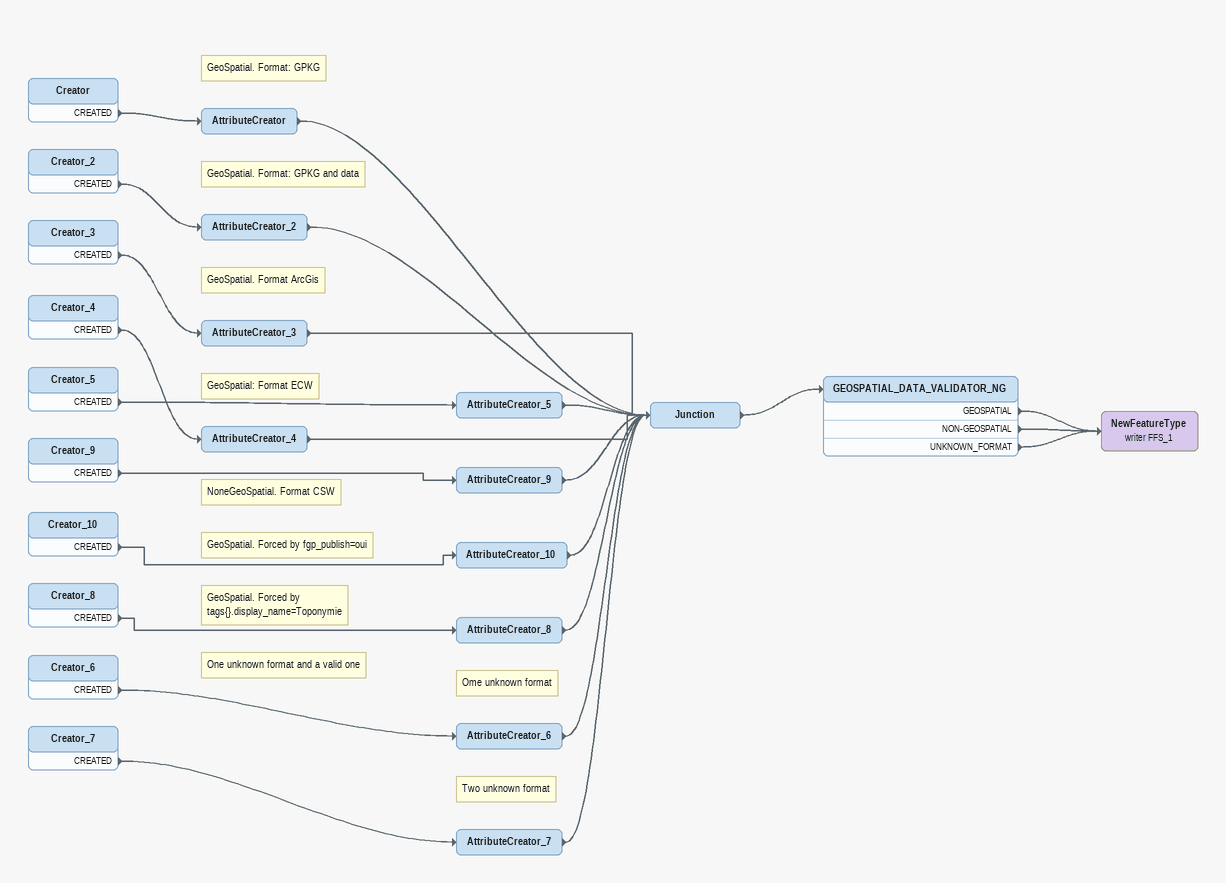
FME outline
Creator
    CREATED -> AttributeCreator
Note: GeoSpatial. Format: GPKG
AttributeCreator
    -> Junction
Creator_2
    CREATED -> AttributeCreator_2
Note: GeoSpatial. Format: GPKG and data
AttributeCreator_2
    -> Junction
Creator_3
    CREATED -> AttributeCreator_3
Note: GeoSpatial. Format ArcGis
AttributeCreator_3
    -> Junction
Creator_4
    CREATED -> AttributeCreator_4
Note: GeoSpatial: Format ECW
AttributeCreator_4
    -> Junction
Creator_5
    CREATED -> AttributeCreator_5
Note: NoneGeoSpatial. Format CSW
AttributeCreator_5
    -> Junction
Creator_9
    CREATED -> AttributeCreator_9
Note: GeoSpatial. Forced by fgp_publish=oui
AttributeCreator_9
    -> Junction
Creator_10
    CREATED -> AttributeCreator_10
Note: GeoSpatial. Forced by tags{}.display_name=Toponymie
AttributeCreator_10
    -> Junction
Creator_8
    CREATED -> AttributeCreator_8
Note: One unknown format and a valid one
AttributeCreator_8
    -> Junction
Creator_6
    CREATED -> AttributeCreator_6
Note: Ome unknown format
AttributeCreator_6
    -> Junction
Creator_7
    CREATED -> AttributeCreator_7
Note: Two unknown format
AttributeCreator_7
    -> Junction
Junction
    -> GEOSPATIAL_DATA_VALIDATOR_NG
GEOSPATIAL_DATA_VALIDATOR_NG
    GEOSPATIAL -> NewFeatureType (writer FFS_1)
    NON-GEOSPATIAL -> NewFeatureType (writer FFS_1)
    UNKNOWN_FORMAT -> NewFeatureType (writer FFS_1)
NewFeatureType (writer FFS_1)
